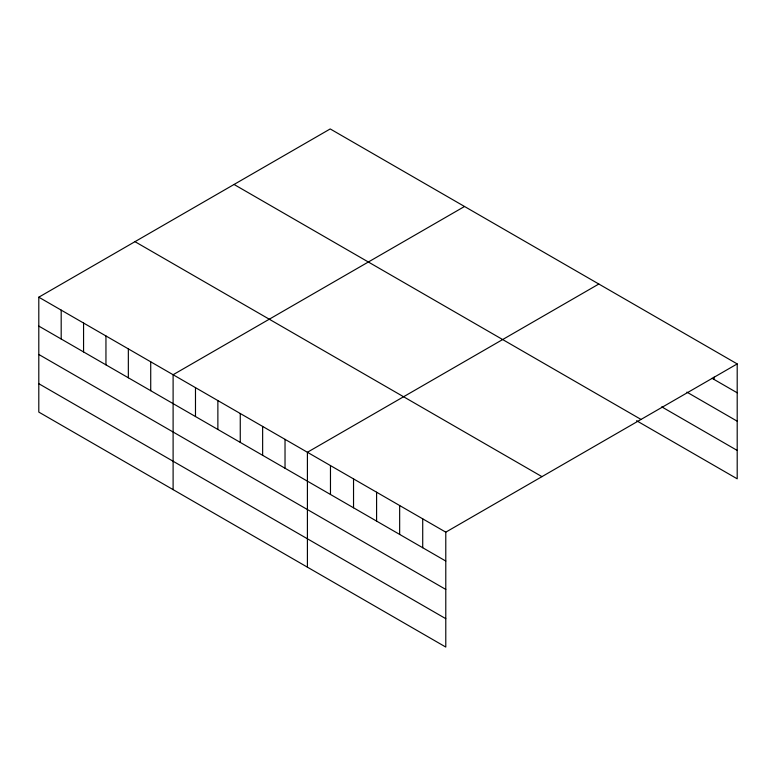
<?xml version="1.0" encoding="UTF-8"?>
<svg xmlns="http://www.w3.org/2000/svg" width="776" height="776" viewBox="0 0 776 776"><rect width="100%" height="100%" fill="white"/><g stroke="black" fill="none" stroke-linecap="round" stroke-linejoin="round"><path stroke-width="1.16" d="M445.783 589.43L445.783 532.161L38.8 297.189L38.8 412.085L445.783 647.058L445.783 589.43L38.8 354.467M636.562 420.708L737.2 478.811L737.2 363.915L330.217 128.942L38.8 297.189M464.523 206.484L173.106 374.73L173.106 489.627M598.83 284.026L307.412 452.272L307.412 567.169M445.783 532.161L737.2 363.915M712.038 378.281L737.2 392.801M686.886 392.132L737.2 421.184M661.724 406.847L737.2 450.429M234.051 184.465L641.034 419.438M134.966 241.666L541.949 476.639M38.8 326.085L445.783 561.048M38.8 383.703L445.783 618.676M714.133 377.078L714.133 379.483M422.716 518.843L422.716 547.74M399.659 505.535L399.659 534.422M376.593 492.217L376.593 521.103M353.536 478.899L353.536 507.795M330.469 465.59L330.469 494.477M285.025 439.352L285.025 468.238M262.637 426.422L262.637 455.318M240.259 413.501L240.259 442.388M217.872 400.581L217.872 429.467M195.484 387.651L195.484 416.547M150.719 361.81L150.719 390.697M128.341 348.88L128.341 377.776M105.953 335.959L105.953 364.856M83.566 323.039L83.566 351.926M61.188 310.119L61.188 339.005"/></g></svg>
